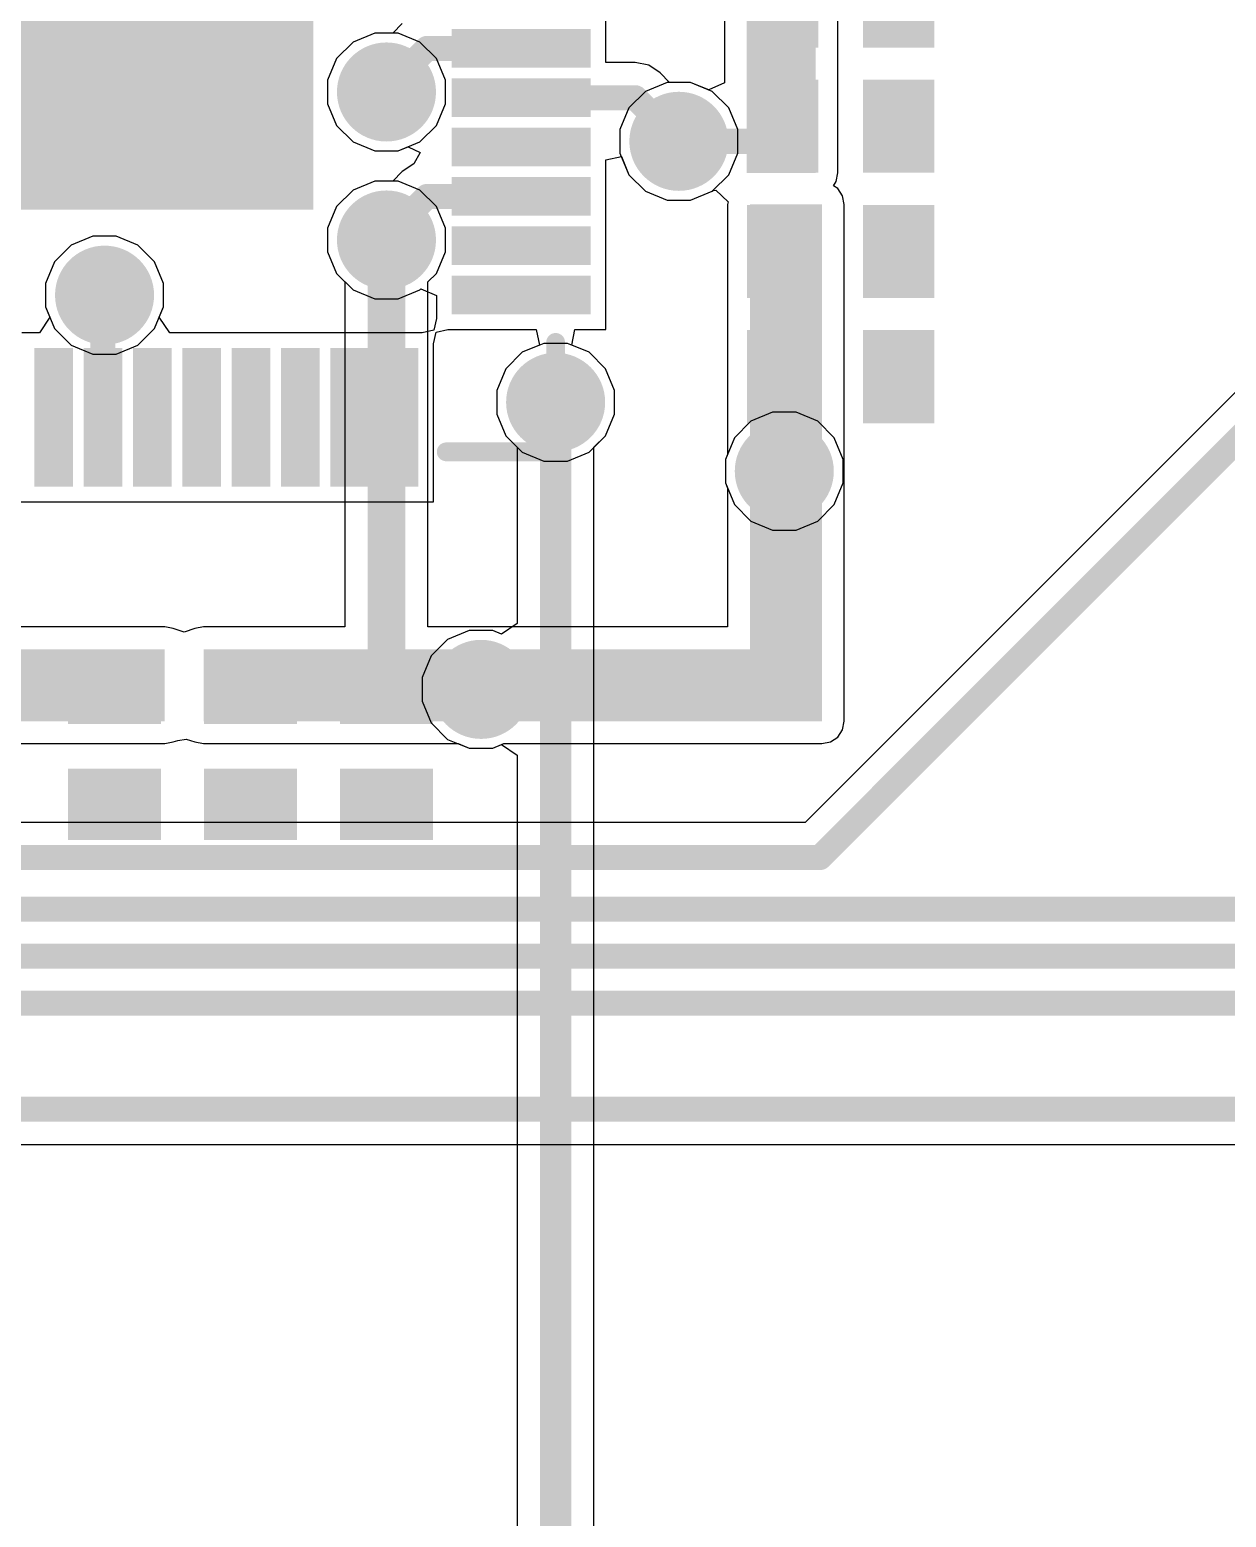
# Model space of a CAD drawing. Header units: millimetres. Extents: x -0.13 to 3.86, y -0.01 to 4.3.
# Drawn here: x 2.2511 to 2.6331, y 2.161 to 2.6357 of the extents above; entities that cross this region are included whole.
import ezdxf

# ---------------------------------------------------------------- set-up
doc = ezdxf.new("R2010")
doc.units = ezdxf.units.MM
doc.header["$MEASUREMENT"] = 0
for name, color, linetype in [('BottomLayer', 5, 'Continuous'), ('BottomPaste', 16, 'Continuous'), ('BottomSolder', 6, 'Continuous'), ('TopLayer', 1, 'Continuous'), ('TopOverlay', 2, 'Continuous'), ('TopPaste', 8, 'Continuous'), ('TopSolder', 216, 'Continuous'), ('ViaHoleLayer', 16, 'Continuous')]:
    doc.layers.add(name, color=color, linetype=linetype)

# ---------------------------------------------------------------- blocks, each defined once
blk = doc.blocks.new('C___0402_B_4')
at = {"layer": 'BottomLayer'}
for points in [[(-0.009501, 0.0125009), (-0.009501, -0.0124991), (-0.027501, -0.0124991), (-0.027501, 0.0125009)], [(0.027499, 0.0125009), (0.027499, -0.0124991), (0.009499, -0.0124991), (0.009499, 0.0125009)]]:
    blk.add_hatch(color=5, dxfattribs=at).paths.add_polyline_path(points)
at = {"layer": 'BottomPaste'}
for points in [[(-0.009501, 0.0125009), (-0.009501, -0.0124991), (-0.027501, -0.0124991), (-0.027501, 0.0125009)], [(0.027499, 0.0125009), (0.027499, -0.0124991), (0.009499, -0.0124991), (0.009499, 0.0125009)]]:
    blk.add_hatch(color=16, dxfattribs=at).paths.add_polyline_path(points)
at = {"layer": 'BottomSolder'}
for points in [[(-0.0071388, 0.0148631), (-0.0071388, -0.0148613), (-0.0298632, -0.0148613), (-0.0298632, 0.0148631)], [(0.0298612, 0.0148631), (0.0298612, -0.0148613), (0.0071368, -0.0148613), (0.0071368, 0.0148631)]]:
    blk.add_hatch(color=6, dxfattribs=at).paths.add_polyline_path(points)
blk = doc.blocks.new('C___0402_B_5')
at = {"layer": 'BottomLayer'}
for points in [[(-0.009501, 0.0125009), (-0.009501, -0.0124991), (-0.027501, -0.0124991), (-0.027501, 0.0125009)], [(0.027499, 0.0125009), (0.027499, -0.0124991), (0.009499, -0.0124991), (0.009499, 0.0125009)]]:
    blk.add_hatch(color=5, dxfattribs=at).paths.add_polyline_path(points)
at = {"layer": 'BottomPaste'}
for points in [[(-0.009501, 0.0125009), (-0.009501, -0.0124991), (-0.027501, -0.0124991), (-0.027501, 0.0125009)], [(0.027499, 0.0125009), (0.027499, -0.0124991), (0.009499, -0.0124991), (0.009499, 0.0125009)]]:
    blk.add_hatch(color=16, dxfattribs=at).paths.add_polyline_path(points)
at = {"layer": 'BottomSolder'}
for points in [[(-0.0071388, 0.0148631), (-0.0071388, -0.0148613), (-0.0298632, -0.0148613), (-0.0298632, 0.0148631)], [(0.0298612, 0.0148631), (0.0298612, -0.0148613), (0.0071368, -0.0148613), (0.0071368, 0.0148631)]]:
    blk.add_hatch(color=6, dxfattribs=at).paths.add_polyline_path(points)
blk = doc.blocks.new('C___0402_B_6')
at = {"layer": 'BottomLayer'}
for points in [[(-0.0095001, 0.0125), (-0.0095001, -0.0125), (-0.0275001, -0.0125), (-0.0275001, 0.0125)], [(0.0274999, 0.0125), (0.0274999, -0.0125), (0.0094999, -0.0125), (0.0094999, 0.0125)]]:
    blk.add_hatch(color=5, dxfattribs=at).paths.add_polyline_path(points)
at = {"layer": 'BottomPaste'}
for points in [[(-0.0095001, 0.0125), (-0.0095001, -0.0125), (-0.0275001, -0.0125), (-0.0275001, 0.0125)], [(0.0274999, 0.0125), (0.0274999, -0.0125), (0.0094999, -0.0125), (0.0094999, 0.0125)]]:
    blk.add_hatch(color=16, dxfattribs=at).paths.add_polyline_path(points)
at = {"layer": 'BottomSolder'}
for points in [[(-0.0071379, 0.0148622), (-0.0071379, -0.0148622), (-0.0298623, -0.0148622), (-0.0298623, 0.0148622)], [(0.0298621, 0.0148622), (0.0298621, -0.0148622), (0.0071377, -0.0148622), (0.0071377, 0.0148622)]]:
    blk.add_hatch(color=6, dxfattribs=at).paths.add_polyline_path(points)
blk = doc.blocks.new('C___0402_B_7')
at = {"layer": 'BottomLayer'}
for points in [[(-0.0095001, 0.0125), (-0.0095001, -0.0125), (-0.0275001, -0.0125), (-0.0275001, 0.0125)], [(0.0274999, 0.0125), (0.0274999, -0.0125), (0.0094999, -0.0125), (0.0094999, 0.0125)]]:
    blk.add_hatch(color=5, dxfattribs=at).paths.add_polyline_path(points)
at = {"layer": 'BottomPaste'}
for points in [[(-0.0095001, 0.0125), (-0.0095001, -0.0125), (-0.0275001, -0.0125), (-0.0275001, 0.0125)], [(0.0274999, 0.0125), (0.0274999, -0.0125), (0.0094999, -0.0125), (0.0094999, 0.0125)]]:
    blk.add_hatch(color=16, dxfattribs=at).paths.add_polyline_path(points)
at = {"layer": 'BottomSolder'}
for points in [[(-0.0071379, 0.0148622), (-0.0071379, -0.0148622), (-0.0298623, -0.0148622), (-0.0298623, 0.0148622)], [(0.0298621, 0.0148622), (0.0298621, -0.0148622), (0.0071377, -0.0148622), (0.0071377, 0.0148622)]]:
    blk.add_hatch(color=6, dxfattribs=at).paths.add_polyline_path(points)
blk = doc.blocks.new('C___0402_B_28')
at = {"layer": 'BottomLayer'}
for points in [[(-0.009501, 0.0125009), (-0.009501, -0.0124991), (-0.027501, -0.0124991), (-0.027501, 0.0125009)], [(0.027499, 0.0125009), (0.027499, -0.0124991), (0.009499, -0.0124991), (0.009499, 0.0125009)]]:
    blk.add_hatch(color=5, dxfattribs=at).paths.add_polyline_path(points)
at = {"layer": 'BottomPaste'}
for points in [[(-0.009501, 0.0125009), (-0.009501, -0.0124991), (-0.027501, -0.0124991), (-0.027501, 0.0125009)], [(0.027499, 0.0125009), (0.027499, -0.0124991), (0.009499, -0.0124991), (0.009499, 0.0125009)]]:
    blk.add_hatch(color=16, dxfattribs=at).paths.add_polyline_path(points)
at = {"layer": 'BottomSolder'}
for points in [[(-0.0071388, 0.0148631), (-0.0071388, -0.0148613), (-0.0298632, -0.0148613), (-0.0298632, 0.0148631)], [(0.0298612, 0.0148631), (0.0298612, -0.0148613), (0.0071368, -0.0148613), (0.0071368, 0.0148631)]]:
    blk.add_hatch(color=6, dxfattribs=at).paths.add_polyline_path(points)
blk = doc.blocks.new('C___0402_B_29')
at = {"layer": 'BottomLayer'}
for points in [[(-0.009501, 0.0125009), (-0.009501, -0.0124991), (-0.027501, -0.0124991), (-0.027501, 0.0125009)], [(0.027499, 0.0125009), (0.027499, -0.0124991), (0.009499, -0.0124991), (0.009499, 0.0125009)]]:
    blk.add_hatch(color=5, dxfattribs=at).paths.add_polyline_path(points)
at = {"layer": 'BottomPaste'}
for points in [[(-0.009501, 0.0125009), (-0.009501, -0.0124991), (-0.027501, -0.0124991), (-0.027501, 0.0125009)], [(0.027499, 0.0125009), (0.027499, -0.0124991), (0.009499, -0.0124991), (0.009499, 0.0125009)]]:
    blk.add_hatch(color=16, dxfattribs=at).paths.add_polyline_path(points)
at = {"layer": 'BottomSolder'}
for points in [[(-0.0071388, 0.0148631), (-0.0071388, -0.0148613), (-0.0298632, -0.0148613), (-0.0298632, 0.0148631)], [(0.0298612, 0.0148631), (0.0298612, -0.0148613), (0.0071368, -0.0148613), (0.0071368, 0.0148631)]]:
    blk.add_hatch(color=6, dxfattribs=at).paths.add_polyline_path(points)
blk = doc.blocks.new('C___0402_B_30')
at = {"layer": 'BottomLayer'}
for points in [[(-0.009501, 0.0125009), (-0.009501, -0.0124991), (-0.027501, -0.0124991), (-0.027501, 0.0125009)], [(0.027499, 0.0125009), (0.027499, -0.0124991), (0.009499, -0.0124991), (0.009499, 0.0125009)]]:
    blk.add_hatch(color=5, dxfattribs=at).paths.add_polyline_path(points)
at = {"layer": 'BottomPaste'}
for points in [[(-0.009501, 0.0125009), (-0.009501, -0.0124991), (-0.027501, -0.0124991), (-0.027501, 0.0125009)], [(0.027499, 0.0125009), (0.027499, -0.0124991), (0.009499, -0.0124991), (0.009499, 0.0125009)]]:
    blk.add_hatch(color=16, dxfattribs=at).paths.add_polyline_path(points)
at = {"layer": 'BottomSolder'}
for points in [[(-0.0071388, 0.0148631), (-0.0071388, -0.0148613), (-0.0298632, -0.0148613), (-0.0298632, 0.0148631)], [(0.0298612, 0.0148631), (0.0298612, -0.0148613), (0.0071368, -0.0148613), (0.0071368, 0.0148631)]]:
    blk.add_hatch(color=6, dxfattribs=at).paths.add_polyline_path(points)
blk = doc.blocks.new('100_VQFN__12_12__100')
at = {"layer": 'TopLayer'}
for points in [[(-0.1594991, 0.1595), (0.1595009, 0.1595), (0.1595009, -0.1595), (-0.1594991, -0.1595)], [(0.2480009, -0.106236), (0.2480009, -0.114236), (0.2080009, -0.114236), (0.2080009, -0.106236)], [(0.2480009, -0.121984), (0.2480009, -0.129984), (0.2080009, -0.129984), (0.2080009, -0.121984)], [(0.2480009, -0.137732), (0.2480009, -0.145732), (0.2080009, -0.145732), (0.2080009, -0.137732)], [(0.2480009, -0.15348), (0.2480009, -0.16148), (0.2080009, -0.16148), (0.2080009, -0.15348)], [(0.2480009, -0.169228), (0.2480009, -0.177228), (0.2080009, -0.177228), (0.2080009, -0.169228)], [(0.2480009, -0.184976), (0.2480009, -0.192976), (0.2080009, -0.192976), (0.2080009, -0.184976)], [(0.0827409, -0.248), (0.0747409, -0.248), (0.0747409, -0.208), (0.0827409, -0.208)], [(0.0984889, -0.248), (0.0904889, -0.248), (0.0904889, -0.208), (0.0984889, -0.208)], [(0.1142369, -0.248), (0.1062369, -0.248), (0.1062369, -0.208), (0.1142369, -0.208)], [(0.1299849, -0.248), (0.1219849, -0.248), (0.1219849, -0.208), (0.1299849, -0.208)], [(0.1457329, -0.248), (0.1377329, -0.248), (0.1377329, -0.208), (0.1457329, -0.208)], [(0.1614809, -0.248), (0.1534809, -0.248), (0.1534809, -0.208), (0.1614809, -0.208)], [(0.1772289, -0.248), (0.1692289, -0.248), (0.1692289, -0.208), (0.1772289, -0.208)], [(0.1929769, -0.248), (0.1849769, -0.248), (0.1849769, -0.208), (0.1929769, -0.208)]]:
    blk.add_hatch(color=1, dxfattribs=at).paths.add_polyline_path(points)
at = {"layer": 'TopPaste'}
for points in [[(-0.1594991, 0.1595), (0.1595009, 0.1595), (0.1595009, -0.1595), (-0.1594991, -0.1595)], [(0.2480009, -0.106236), (0.2480009, -0.114236), (0.2080009, -0.114236), (0.2080009, -0.106236)], [(0.2480009, -0.121984), (0.2480009, -0.129984), (0.2080009, -0.129984), (0.2080009, -0.121984)], [(0.2480009, -0.137732), (0.2480009, -0.145732), (0.2080009, -0.145732), (0.2080009, -0.137732)], [(0.2480009, -0.15348), (0.2480009, -0.16148), (0.2080009, -0.16148), (0.2080009, -0.15348)], [(0.2480009, -0.169228), (0.2480009, -0.177228), (0.2080009, -0.177228), (0.2080009, -0.169228)], [(0.2480009, -0.184976), (0.2480009, -0.192976), (0.2080009, -0.192976), (0.2080009, -0.184976)], [(0.0827409, -0.248), (0.0747409, -0.248), (0.0747409, -0.208), (0.0827409, -0.208)], [(0.0984889, -0.248), (0.0904889, -0.248), (0.0904889, -0.208), (0.0984889, -0.208)], [(0.1142369, -0.248), (0.1062369, -0.248), (0.1062369, -0.208), (0.1142369, -0.208)], [(0.1299849, -0.248), (0.1219849, -0.248), (0.1219849, -0.208), (0.1299849, -0.208)], [(0.1457329, -0.248), (0.1377329, -0.248), (0.1377329, -0.208), (0.1457329, -0.208)], [(0.1614809, -0.248), (0.1534809, -0.248), (0.1534809, -0.208), (0.1614809, -0.208)], [(0.1772289, -0.248), (0.1692289, -0.248), (0.1692289, -0.208), (0.1772289, -0.208)], [(0.1929769, -0.248), (0.1849769, -0.248), (0.1849769, -0.208), (0.1929769, -0.208)]]:
    blk.add_hatch(color=8, dxfattribs=at).paths.add_polyline_path(points)
at = {"layer": 'TopSolder'}
for points in [[(-0.1616645, 0.1616654), (0.1616663, 0.1616654), (0.1616663, -0.1616654), (-0.1616645, -0.1616654)], [(0.2501663, -0.1040706), (0.2501663, -0.1164014), (0.2058355, -0.1164014), (0.2058355, -0.1040706)], [(0.2501663, -0.1198186), (0.2501663, -0.1321494), (0.2058355, -0.1321494), (0.2058355, -0.1198186)], [(0.2501663, -0.1355666), (0.2501663, -0.1478974), (0.2058355, -0.1478974), (0.2058355, -0.1355666)], [(0.2501663, -0.1513146), (0.2501663, -0.1636454), (0.2058355, -0.1636454), (0.2058355, -0.1513146)], [(0.2501663, -0.1670626), (0.2501663, -0.1793934), (0.2058355, -0.1793934), (0.2058355, -0.1670626)], [(0.2501663, -0.1828106), (0.2501663, -0.1951414), (0.2058355, -0.1951414), (0.2058355, -0.1828106)], [(0.0849063, -0.2501654), (0.0725755, -0.2501654), (0.0725755, -0.2058346), (0.0849063, -0.2058346)], [(0.1006543, -0.2501654), (0.0883235, -0.2501654), (0.0883235, -0.2058346), (0.1006543, -0.2058346)], [(0.1164023, -0.2501654), (0.1040715, -0.2501654), (0.1040715, -0.2058346), (0.1164023, -0.2058346)], [(0.1321503, -0.2501654), (0.1198195, -0.2501654), (0.1198195, -0.2058346), (0.1321503, -0.2058346)], [(0.1478983, -0.2501654), (0.1355675, -0.2501654), (0.1355675, -0.2058346), (0.1478983, -0.2058346)], [(0.1636463, -0.2501654), (0.1513155, -0.2501654), (0.1513155, -0.2058346), (0.1636463, -0.2058346)], [(0.1793943, -0.2501654), (0.1670635, -0.2501654), (0.1670635, -0.2058346), (0.1793943, -0.2058346)], [(0.1951423, -0.2501654), (0.1828115, -0.2501654), (0.1828115, -0.2058346), (0.1951423, -0.2058346)]]:
    blk.add_hatch(color=216, dxfattribs=at).paths.add_polyline_path(points)
at = {"layer": 'TopOverlay', "const_width": 0.006}
for points in [[(0.2390009, -0.239), (0.2390009, -0.204076)], [(0.2040769, -0.239), (0.2390009, -0.239)]]:
    blk.add_lwpolyline(points, dxfattribs=at)
at = {"layer": 'TopOverlay', "const_width": 0.003}
for points in [[(0.2375009, -0.204076, 1), (0.2405009, -0.204076, 1)], [(0.2025769, -0.239, 1), (0.2055769, -0.239, 1)], [(0.2375009, -0.239, 1), (0.2405009, -0.239, 1)], [(0.2375009, -0.239, 1), (0.2405009, -0.239, 1)]]:
    blk.add_lwpolyline(points, format="xyb", close=True, dxfattribs=at)

msp = doc.modelspace()

# ---------------------------------------------------------------- hatches: boundary and pattern name
at = {"layer": 'BottomLayer'}
for points in [[(2.48, 2.59), (2.502001, 2.59), (2.502001, 2.660886), (2.48, 2.660886)], [(2.5040006, 2.4210001), (2.5040006, 2.5799621), (2.4810006, 2.5799621), (2.4810006, 2.4210001)], [(2.2941969, 2.4380008), (2.0729999, 2.4380008), (2.0729999, 2.4150008), (2.2941969, 2.4150008)], [(2.5040008, 2.4380008), (2.3065988, 2.4380008), (2.3065988, 2.4150008), (2.5040008, 2.4150008)]]:
    msp.add_hatch(color=5, dxfattribs=at).paths.add_polyline_path(points)
h = msp.add_hatch(color=5, dxfattribs=at)
edge = h.paths.add_edge_path()
edge.add_arc((2.365, 2.6158519), 0.011811, 0, 360)
h = msp.add_hatch(color=5, dxfattribs=at)
edge = h.paths.add_edge_path()
edge.add_arc((2.4583415, 2.6001039), 0.011811, 0, 360)
h = msp.add_hatch(color=5, dxfattribs=at)
edge = h.paths.add_edge_path()
edge.add_arc((2.365, 2.5686079), 0.011811, 0, 360)
h = msp.add_hatch(color=5, dxfattribs=at)
edge = h.paths.add_edge_path()
edge.add_arc((2.275, 2.551), 0.011811, 0, 360)
h = msp.add_hatch(color=5, dxfattribs=at)
edge = h.paths.add_edge_path()
edge.add_arc((2.419, 2.516811), 0.011811, 0, 360)
h = msp.add_hatch(color=5, dxfattribs=at)
edge = h.paths.add_edge_path()
edge.add_arc((2.4919999, 2.494811), 0.011811, 0, 360)
h = msp.add_hatch(color=5, dxfattribs=at)
edge = h.paths.add_edge_path()
edge.add_arc((2.395189, 2.425189), 0.011811, 0, 360)
at = {"layer": 'BottomSolder'}
h = msp.add_hatch(color=6, dxfattribs=at)
edge = h.paths.add_edge_path()
edge.add_arc((2.365, 2.6158519), 0.015811, 0, 360)
h = msp.add_hatch(color=6, dxfattribs=at)
edge = h.paths.add_edge_path()
edge.add_arc((2.4583415, 2.6001039), 0.015811, 0, 360)
h = msp.add_hatch(color=6, dxfattribs=at)
edge = h.paths.add_edge_path()
edge.add_arc((2.365, 2.5686079), 0.015811, 0, 360)
h = msp.add_hatch(color=6, dxfattribs=at)
edge = h.paths.add_edge_path()
edge.add_arc((2.275, 2.551), 0.015811, 0, 360)
h = msp.add_hatch(color=6, dxfattribs=at)
edge = h.paths.add_edge_path()
edge.add_arc((2.419, 2.516811), 0.015811, 0, 360)
h = msp.add_hatch(color=6, dxfattribs=at)
edge = h.paths.add_edge_path()
edge.add_arc((2.4919999, 2.494811), 0.015811, 0, 360)
h = msp.add_hatch(color=6, dxfattribs=at)
edge = h.paths.add_edge_path()
edge.add_arc((2.395189, 2.425189), 0.015811, 0, 360)
at = {"layer": 'TopLayer'}
h = msp.add_hatch(color=1, dxfattribs=at)
edge = h.paths.add_edge_path()
edge.add_arc((2.365, 2.6158519), 0.011811, 0, 360)
h = msp.add_hatch(color=1, dxfattribs=at)
edge = h.paths.add_edge_path()
edge.add_arc((2.4583415, 2.6001039), 0.011811, 0, 360)
h = msp.add_hatch(color=1, dxfattribs=at)
edge = h.paths.add_edge_path()
edge.add_arc((2.365, 2.5686079), 0.011811, 0, 360)
h = msp.add_hatch(color=1, dxfattribs=at)
edge = h.paths.add_edge_path()
edge.add_arc((2.275, 2.551), 0.011811, 0, 360)
h = msp.add_hatch(color=1, dxfattribs=at)
edge = h.paths.add_edge_path()
edge.add_arc((2.419, 2.516811), 0.011811, 0, 360)
h = msp.add_hatch(color=1, dxfattribs=at)
edge = h.paths.add_edge_path()
edge.add_arc((2.4919999, 2.494811), 0.011811, 0, 360)
h = msp.add_hatch(color=1, dxfattribs=at)
edge = h.paths.add_edge_path()
edge.add_arc((2.395189, 2.425189), 0.011811, 0, 360)
at = {"layer": 'TopSolder'}
h = msp.add_hatch(color=216, dxfattribs=at)
edge = h.paths.add_edge_path()
edge.add_arc((2.419, 2.516811), 0.015811, 0, 360)
at = {"layer": 'ViaHoleLayer'}
h = msp.add_hatch(color=16, dxfattribs=at)
edge = h.paths.add_edge_path()
edge.add_arc((2.365, 2.6158519), 0.0059055, 0, 360)
h = msp.add_hatch(color=16, dxfattribs=at)
edge = h.paths.add_edge_path()
edge.add_arc((2.4583415, 2.6001039), 0.0059055, 0, 360)
h = msp.add_hatch(color=16, dxfattribs=at)
edge = h.paths.add_edge_path()
edge.add_arc((2.365, 2.5686079), 0.0059055, 0, 360)
h = msp.add_hatch(color=16, dxfattribs=at)
edge = h.paths.add_edge_path()
edge.add_arc((2.275, 2.551), 0.0059055, 0, 360)
h = msp.add_hatch(color=16, dxfattribs=at)
edge = h.paths.add_edge_path()
edge.add_arc((2.419, 2.516811), 0.0059055, 0, 360)
h = msp.add_hatch(color=16, dxfattribs=at)
edge = h.paths.add_edge_path()
edge.add_arc((2.4919999, 2.494811), 0.0059055, 0, 360)
h = msp.add_hatch(color=16, dxfattribs=at)
edge = h.paths.add_edge_path()
edge.add_arc((2.395189, 2.425189), 0.0059055, 0, 360)

# ---------------------------------------------------------------- linework, layer by layer
at = {"layer": 'BottomLayer'}
for p, q in [((2.5091381, 2.59), (2.5091381, 2.6604579)), ((2.4728629, 2.6455942), (2.4728629, 2.6187182)), ((2.3543444, 2.6317991), (2.3490528, 2.6265075)), ((2.3612583, 2.6346629), (2.3543444, 2.6317991)), ((2.3687417, 2.6346629), (2.3612583, 2.6346629)), ((2.3756556, 2.6317991), (2.3687417, 2.6346629)), ((2.3809472, 2.6265075), (2.3756556, 2.6317991)), ((2.3490528, 2.6265075), (2.346189, 2.6195936)), ((2.383811, 2.6195936), (2.3809472, 2.6265075)), ((2.346189, 2.6195936), (2.346189, 2.6121102)), ((2.383811, 2.6121102), (2.383811, 2.6195936)), ((2.4476859, 2.6160511), (2.4423943, 2.6107595)), ((2.4545998, 2.6189149), (2.4476859, 2.6160511)), ((2.4620832, 2.6189149), (2.4545998, 2.6189149)), ((2.4678628, 2.6165209), (2.4620832, 2.6189149)), ((2.4728629, 2.6187182), (2.4678628, 2.6165209)), ((2.346189, 2.6121102), (2.3490528, 2.6051963)), ((2.3809472, 2.6051963), (2.383811, 2.6121102)), ((2.4423943, 2.6107595), (2.4395305, 2.6038456)), ((2.3490528, 2.6051963), (2.3543444, 2.5999047)), ((2.3756556, 2.5999047), (2.3809472, 2.6051963)), ((2.4395305, 2.6038456), (2.4395305, 2.5963622)), ((2.3543444, 2.5999047), (2.3612583, 2.5970409)), ((2.3612583, 2.5970409), (2.3687417, 2.5970409)), ((2.3687417, 2.5970409), (2.3756556, 2.5999047)), ((2.4395305, 2.5963622), (2.4423943, 2.5894483)), ((2.3612583, 2.5874189), (2.3543444, 2.5845551)), ((2.3687417, 2.5874189), (2.3612583, 2.5874189)), ((2.3756556, 2.5845551), (2.3687417, 2.5874189)), ((2.4423943, 2.5894483), (2.4476859, 2.5841567)), ((2.5085948, 2.5872688), (2.5091381, 2.59)), ((2.3543444, 2.5845551), (2.3490528, 2.5792635)), ((2.3809472, 2.5792635), (2.3756556, 2.5845551)), ((2.4476859, 2.5841567), (2.4545998, 2.5812929)), ((2.4620832, 2.5812929), (2.4689971, 2.5841567)), ((2.4689971, 2.5841567), (2.4692819, 2.5844415)), ((2.4692819, 2.5844415), (2.4701899, 2.5845234)), ((2.4701899, 2.5845234), (2.4740284, 2.5807909)), ((2.5076905, 2.5859154), (2.5085948, 2.5872688)), ((2.5090473, 2.5850089), (2.5076905, 2.5859154)), ((2.5105944, 2.5826934), (2.5090473, 2.5850089)), ((2.5111377, 2.5799622), (2.5105944, 2.5826934)), ((2.3490528, 2.5792635), (2.346189, 2.5723496)), ((2.383811, 2.5723496), (2.3809472, 2.5792635)), ((2.4545998, 2.5812929), (2.4620832, 2.5812929)), ((2.4740284, 2.5807909), (2.4738635, 2.5799622)), ((2.4738635, 2.5799622), (2.4738635, 2.5001813)), ((2.5111377, 2.4380018), (2.5111377, 2.5799622)), ((2.2712583, 2.569811), (2.2643444, 2.5669472)), ((2.2787417, 2.569811), (2.2712583, 2.569811)), ((2.2856556, 2.5669472), (2.2787417, 2.569811)), ((2.346189, 2.5723496), (2.346189, 2.5648662)), ((2.383811, 2.5648662), (2.383811, 2.5723496)), ((2.2643444, 2.5669472), (2.2590528, 2.5616556)), ((2.2909472, 2.5616556), (2.2856556, 2.5669472)), ((2.346189, 2.5648662), (2.3490528, 2.5579523)), ((2.3809472, 2.5579523), (2.383811, 2.5648662)), ((2.2590528, 2.5616556), (2.256189, 2.5547417)), ((2.293811, 2.5547417), (2.2909472, 2.5616556)), ((2.256189, 2.5547417), (2.256189, 2.5472583)), ((2.293811, 2.5472583), (2.293811, 2.5547417)), ((2.3490528, 2.5579523), (2.3517453, 2.5552598)), ((2.3517453, 2.5552598), (2.3517453, 2.4451379)), ((2.3782547, 2.5552598), (2.3809472, 2.5579523)), ((2.3782547, 2.4451379), (2.3782547, 2.5552598)), ((2.256189, 2.5472583), (2.2590528, 2.5403444)), ((2.2909472, 2.5403444), (2.293811, 2.5472583)), ((2.6641192, 2.5481423), (2.4986932, 2.3827164)), ((2.2590528, 2.5403444), (2.2643444, 2.5350528)), ((2.2856556, 2.5350528), (2.2909472, 2.5403444)), ((2.4152583, 2.535622), (2.4083444, 2.5327582)), ((2.4227417, 2.535622), (2.4152583, 2.535622)), ((2.4296556, 2.5327582), (2.4227417, 2.535622)), ((2.2643444, 2.5350528), (2.2712583, 2.532189)), ((2.2712583, 2.532189), (2.2787417, 2.532189)), ((2.2787417, 2.532189), (2.2856556, 2.5350528)), ((2.4083444, 2.5327582), (2.4030528, 2.5274666)), ((2.4349472, 2.5274666), (2.4296556, 2.5327582)), ((2.4030528, 2.5274666), (2.400189, 2.5205527)), ((2.437811, 2.5205527), (2.4349472, 2.5274666)), ((2.400189, 2.5205527), (2.400189, 2.5130693)), ((2.437811, 2.5130693), (2.437811, 2.5205527)), ((2.400189, 2.5130693), (2.4030528, 2.5061554)), ((2.4349472, 2.5061554), (2.437811, 2.5130693)), ((2.4030528, 2.5061554), (2.4083444, 2.5008638)), ((2.4296556, 2.5008638), (2.4349472, 2.5061554)), ((2.4083444, 2.5008638), (2.4152583, 2.498)), ((2.4152583, 2.498), (2.4227417, 2.498)), ((2.4227417, 2.498), (2.4296556, 2.5008638)), ((2.4738635, 2.5001813), (2.4731889, 2.4985527)), ((2.4731889, 2.4985527), (2.4731889, 2.4910693)), ((2.4731889, 2.4910693), (2.4738635, 2.4894407)), ((2.4738635, 2.4894407), (2.4738635, 2.4451379)), ((2.2941969, 2.4451379), (2.2410107, 2.4451379)), ((2.296928, 2.4445946), (2.2941969, 2.4451379)), ((2.3065988, 2.4451379), (2.3038676, 2.4445946)), ((2.3517453, 2.4451379), (2.3065988, 2.4451379)), ((2.4738635, 2.4451379), (2.3782547, 2.4451379)), ((2.3003978, 2.4434337), (2.296928, 2.4445946)), ((2.3038676, 2.4445946), (2.3003978, 2.4434337)), ((2.5111379, 2.4380008), (2.5111377, 2.4380018)), ((2.5111379, 2.4150008), (2.5111379, 2.4380008)), ((2.5090475, 2.4099541), (2.5105946, 2.4122696)), ((2.5105946, 2.4122696), (2.5111379, 2.4150008)), ((2.0729999, 2.4078637), (2.2941969, 2.4078637)), ((2.2941969, 2.4078637), (2.2969281, 2.408407)), ((2.2969281, 2.408407), (2.2983718, 2.40889)), ((2.2983718, 2.40889), (2.3010916, 2.4093357)), ((2.3010916, 2.4093357), (2.3038677, 2.408407)), ((2.3038677, 2.408407), (2.3065988, 2.4078637)), ((2.3065988, 2.4078637), (2.3878605, 2.4078637)), ((2.3878605, 2.4078637), (2.3914473, 2.406378)), ((2.3989307, 2.406378), (2.4025175, 2.4078637)), ((2.4025175, 2.4078637), (2.5040008, 2.4078637)), ((2.5040008, 2.4078637), (2.506732, 2.408407)), ((2.506732, 2.408407), (2.5090475, 2.4099541)), ((2.3914473, 2.406378), (2.3989307, 2.406378)), ((2.4986932, 2.3827164), (1.9451448, 2.3827164)), ((1.8928115, 2.2799735), (3.3867642, 2.2799735))]:
    msp.add_line(p, q, dxfattribs=at)
for points, const_width in [([(2.4866807, 2.6001039), (2.4915008, 2.604924)], 0.008), ([(2.4583415, 2.6001039), (2.4866807, 2.6001039)], 0.008), ([(2.365, 2.4255018), (2.365, 2.5686079)], 0.012), ([(2.5033389, 2.3715009), (2.67205, 2.540212)], 0.008), ([(2.365, 2.4255018), (2.3650009, 2.4255009)], 0.008), ([(1.9404991, 2.3715009), (2.5033389, 2.3715009)], 0.008), ([(1.935, 2.355), (2.91, 2.355)], 0.008), ([(1.8907868, 2.34), (2.9162132, 2.34)], 0.008), ([(1.8845736, 2.325), (2.9224264, 2.325)], 0.008), ([(1.892811, 2.291189), (3.3914099, 2.291189)], 0.008)]:
    msp.add_lwpolyline(points, dxfattribs=dict(at, const_width=const_width))
for points, const_width in [([(2.4895008, 2.604924, 1), (2.4935008, 2.604924, 1)], 0.004), ([(2.4563415, 2.6001039, 1), (2.4603415, 2.6001039, 1)], 0.004), ([(2.4846807, 2.6001039, 1), (2.4886807, 2.6001039, 1)], 0.004), ([(2.4846807, 2.6001039, 1), (2.4886807, 2.6001039, 1)], 0.004), ([(2.362, 2.5686079, 1), (2.368, 2.5686079, 1)], 0.006), ([(2.362, 2.4255018, 1), (2.368, 2.4255018, 1)], 0.006), ([(2.363, 2.4255018, 1), (2.367, 2.4255018, 1)], 0.004), ([(2.3630009, 2.4255009, 1), (2.3670009, 2.4255009, 1)], 0.004), ([(2.5013389, 2.3715009, 1), (2.5053389, 2.3715009, 1)], 0.004), ([(2.5013389, 2.3715009, 1), (2.5053389, 2.3715009, 1)], 0.004)]:
    msp.add_lwpolyline(points, format="xyb", close=True, dxfattribs=dict(at, const_width=const_width))
at = {"layer": 'TopLayer'}
for p, q in [((2.4350009, 2.6252315), (2.4350009, 2.6583365)), ((2.3700612, 2.6376943), (2.3670298, 2.6346629)), ((2.3543444, 2.6317991), (2.3490528, 2.6265075)), ((2.3612583, 2.6346629), (2.3543444, 2.6317991)), ((2.3670298, 2.6346629), (2.3612583, 2.6346629)), ((2.3490528, 2.6265075), (2.346189, 2.6195936)), ((2.4444289, 2.6252315), (2.4350009, 2.6252315)), ((2.4444294, 2.6252316), (2.4444289, 2.6252315)), ((2.4487214, 2.6243778), (2.4444294, 2.6252316)), ((2.45236, 2.6219466), (2.4487214, 2.6243778)), ((2.4553917, 2.6189149), (2.45236, 2.6219466)), ((2.346189, 2.6195936), (2.346189, 2.6121102)), ((2.4620832, 2.6189149), (2.4553917, 2.6189149)), ((2.4689971, 2.6160511), (2.4620832, 2.6189149)), ((2.4742887, 2.6107595), (2.4689971, 2.6160511)), ((2.346189, 2.6121102), (2.3490528, 2.6051963)), ((2.4771525, 2.6038456), (2.4742887, 2.6107595)), ((2.3490528, 2.6051963), (2.3543444, 2.5999047)), ((2.4771525, 2.5963622), (2.4771525, 2.6038456)), ((2.3543444, 2.5999047), (2.3612583, 2.5970409)), ((2.3612583, 2.5970409), (2.3687417, 2.5970409)), ((2.3687417, 2.5970409), (2.3719514, 2.5983704)), ((2.3719514, 2.5983704), (2.3757869, 2.5964872)), ((2.3736999, 2.5928817), (2.3700614, 2.5904506)), ((2.3757869, 2.5964872), (2.3736999, 2.5928817)), ((2.4350009, 2.5942319), (2.4400009, 2.5952265)), ((2.4350009, 2.540024), (2.4350009, 2.5942319)), ((2.4400009, 2.5952265), (2.4423943, 2.5894483)), ((2.4742887, 2.5894483), (2.4771525, 2.5963622)), ((2.3612583, 2.5874189), (2.3543444, 2.5845551)), ((2.3670298, 2.5874189), (2.3612583, 2.5874189)), ((2.3700612, 2.5904503), (2.3670298, 2.5874189)), ((2.3700614, 2.5904506), (2.3700612, 2.5904503)), ((2.4423943, 2.5894483), (2.4476859, 2.5841567)), ((2.4689971, 2.5841567), (2.4742887, 2.5894483)), ((2.3543444, 2.5845551), (2.3490528, 2.5792635)), ((2.4476859, 2.5841567), (2.4545998, 2.5812929)), ((2.4620832, 2.5812929), (2.4689971, 2.5841567)), ((2.3490528, 2.5792635), (2.346189, 2.5723496)), ((2.4545998, 2.5812929), (2.4620832, 2.5812929)), ((2.2712583, 2.569811), (2.2643444, 2.5669472)), ((2.2787417, 2.569811), (2.2712583, 2.569811)), ((2.2856556, 2.5669472), (2.2787417, 2.569811)), ((2.346189, 2.5723496), (2.346189, 2.5648662)), ((2.2643444, 2.5669472), (2.2590528, 2.5616556)), ((2.2909472, 2.5616556), (2.2856556, 2.5669472)), ((2.346189, 2.5648662), (2.3490528, 2.5579523)), ((2.2590528, 2.5616556), (2.256189, 2.5547417)), ((2.293811, 2.5547417), (2.2909472, 2.5616556)), ((2.256189, 2.5547417), (2.256189, 2.5472583)), ((2.293811, 2.5472583), (2.293811, 2.5547417)), ((2.3490528, 2.5579523), (2.3543444, 2.5526607)), ((2.3543444, 2.5526607), (2.3612583, 2.5497969)), ((2.3612583, 2.5497969), (2.3687417, 2.5497969)), ((2.3687417, 2.5497969), (2.3756556, 2.5526607)), ((2.3756556, 2.5526607), (2.3760009, 2.553006)), ((2.3760009, 2.553006), (2.3810009, 2.5509349)), ((2.3810009, 2.5509349), (2.3810009, 2.5435759)), ((2.256189, 2.5472583), (2.2575386, 2.5440001)), ((2.2924614, 2.5440001), (2.293811, 2.5472583)), ((2.2575386, 2.5440001), (2.2541977, 2.539)), ((2.2958023, 2.539), (2.2924614, 2.5440001)), ((2.3810009, 2.5435759), (2.3801641, 2.5398368)), ((2.3808137, 2.5391872), (2.3845528, 2.540024)), ((2.3845528, 2.540024), (2.41282, 2.540024)), ((2.41282, 2.540024), (2.4138145, 2.535024)), ((2.4241855, 2.535024), (2.42518, 2.540024)), ((2.42518, 2.540024), (2.4350009, 2.540024)), ((2.2541977, 2.539), (2.2485583, 2.539)), ((2.376425, 2.539), (2.2958023, 2.539)), ((2.3801641, 2.5398368), (2.376425, 2.539)), ((2.3799769, 2.5354481), (2.3808137, 2.5391872)), ((2.3799769, 2.485), (2.3799769, 2.5354481)), ((2.4083444, 2.5327582), (2.4030528, 2.5274666)), ((2.4138145, 2.535024), (2.4083444, 2.5327582)), ((2.4296556, 2.5327582), (2.4241855, 2.535024)), ((2.4349472, 2.5274666), (2.4296556, 2.5327582)), ((2.4030528, 2.5274666), (2.400189, 2.5205527)), ((2.437811, 2.5205527), (2.4349472, 2.5274666)), ((2.400189, 2.5205527), (2.400189, 2.5130693)), ((2.437811, 2.5130693), (2.437811, 2.5205527)), ((2.400189, 2.5130693), (2.4030528, 2.5061554)), ((2.4349472, 2.5061554), (2.437811, 2.5130693)), ((2.4882582, 2.513622), (2.4813443, 2.5107582)), ((2.4957416, 2.513622), (2.4882582, 2.513622)), ((2.5026555, 2.5107582), (2.4957416, 2.513622)), ((2.4813443, 2.5107582), (2.4760527, 2.5054666)), ((2.5079471, 2.5054666), (2.5026555, 2.5107582)), ((2.4030528, 2.5061554), (2.4067649, 2.5024433)), ((2.4067649, 2.5024433), (2.4067649, 2.446167)), ((2.4312351, 2.5024433), (2.4349472, 2.5061554)), ((2.4312351, 2.1298676), (2.4312351, 2.5024433)), ((2.4760527, 2.5054666), (2.4731889, 2.4985527)), ((2.5108109, 2.4985527), (2.5079471, 2.5054666)), ((2.4731889, 2.4985527), (2.4731889, 2.4910693)), ((2.5108109, 2.4910693), (2.5108109, 2.4985527)), ((2.4731889, 2.4910693), (2.4760527, 2.4841554)), ((2.5079471, 2.4841554), (2.5108109, 2.4910693)), ((2.1845441, 2.485), (2.3799769, 2.485)), ((2.4760527, 2.4841554), (2.4813443, 2.4788638)), ((2.5026555, 2.4788638), (2.5079471, 2.4841554)), ((2.4813443, 2.4788638), (2.4882582, 2.476)), ((2.4957416, 2.476), (2.5026555, 2.4788638)), ((2.4882582, 2.476), (2.4957416, 2.476)), ((2.4067649, 2.446167), (2.4017648, 2.4428261)), ((2.3845334, 2.4411362), (2.3792418, 2.4358446)), ((2.3914473, 2.444), (2.3845334, 2.4411362)), ((2.3989307, 2.444), (2.3914473, 2.444)), ((2.4017648, 2.4428261), (2.3989307, 2.444)), ((2.3792418, 2.4358446), (2.376378, 2.4289307)), ((2.376378, 2.4289307), (2.376378, 2.4214473)), ((2.376378, 2.4214473), (2.3792418, 2.4145334)), ((2.3792418, 2.4145334), (2.3845334, 2.4092418)), ((2.3845334, 2.4092418), (2.3914473, 2.406378)), ((2.3989307, 2.406378), (2.4017648, 2.4075519)), ((2.4017648, 2.4075519), (2.4067649, 2.404211)), ((2.3914473, 2.406378), (2.3989307, 2.406378)), ((2.4067649, 2.404211), (2.4067649, 2.1298676))]:
    msp.add_line(p, q, dxfattribs=at)
for points, const_width in [([(2.365, 2.616772), (2.377992, 2.629764)], 0.008), ([(2.377992, 2.629764), (2.4080009, 2.629764)], 0.008), ([(2.4080009, 2.614016), (2.4444294, 2.614016)], 0.008), ([(2.4444294, 2.614016), (2.4583415, 2.6001039)], 0.008), ([(2.365, 2.569528), (2.377992, 2.58252)], 0.008), ([(2.377992, 2.58252), (2.4080009, 2.58252)], 0.008), ([(2.2744889, 2.5504889), (2.275, 2.551)], 0.008), ([(2.2744889, 2.512), (2.2744889, 2.5504889)], 0.008), ([(2.419, 2.1154999), (2.419, 2.516811)], 0.01)]:
    msp.add_lwpolyline(points, dxfattribs=dict(at, const_width=const_width))
for points, const_width in [([(2.375992, 2.629764, 1), (2.379992, 2.629764, 1)], 0.004), ([(2.375992, 2.629764, 1), (2.379992, 2.629764, 1)], 0.004), ([(2.4060009, 2.629764, 1), (2.4100009, 2.629764, 1)], 0.004), ([(2.363, 2.616772, 1), (2.367, 2.616772, 1)], 0.004), ([(2.4060009, 2.614016, 1), (2.4100009, 2.614016, 1)], 0.004), ([(2.4424294, 2.614016, 1), (2.4464294, 2.614016, 1)], 0.004), ([(2.4424294, 2.614016, 1), (2.4464294, 2.614016, 1)], 0.004), ([(2.4563415, 2.6001039, 1), (2.4603415, 2.6001039, 1)], 0.004), ([(2.375992, 2.58252, 1), (2.379992, 2.58252, 1)], 0.004), ([(2.375992, 2.58252, 1), (2.379992, 2.58252, 1)], 0.004), ([(2.4060009, 2.58252, 1), (2.4100009, 2.58252, 1)], 0.004), ([(2.363, 2.569528, 1), (2.367, 2.569528, 1)], 0.004), ([(2.2724889, 2.5504889, 1), (2.2764889, 2.5504889, 1)], 0.004), ([(2.2724889, 2.5504889, 1), (2.2764889, 2.5504889, 1)], 0.004), ([(2.273, 2.551, 1), (2.277, 2.551, 1)], 0.004), ([(2.4165, 2.516811, 1), (2.4215, 2.516811, 1)], 0.005), ([(2.2724889, 2.512, 1), (2.2764889, 2.512, 1)], 0.004)]:
    msp.add_lwpolyline(points, format="xyb", close=True, dxfattribs=dict(at, const_width=const_width))

# ---------------------------------------------------------------- block references
for name, p in [('100_VQFN__12_12__100', (2.18, 2.74)), ('C___0402_B_30', (2.5100018, 2.6448851)), ('C___0402_B_29', (2.5100018, 2.6049231)), ('C___0402_B_6', (2.5100009, 2.564962)), ('C___0402_B_7', (2.5100009, 2.525))]:
    msp.add_blockref(name, p)
at = {"rotation": 270}
for name, p in [('C___0402_B_28', (2.278196, 2.4069999)), ('C___0402_B_4', (2.321598, 2.4069999)), ('C___0402_B_5', (2.365, 2.4069999))]:
    msp.add_blockref(name, p, dxfattribs=at)

doc.saveas('drawing.dxf')
